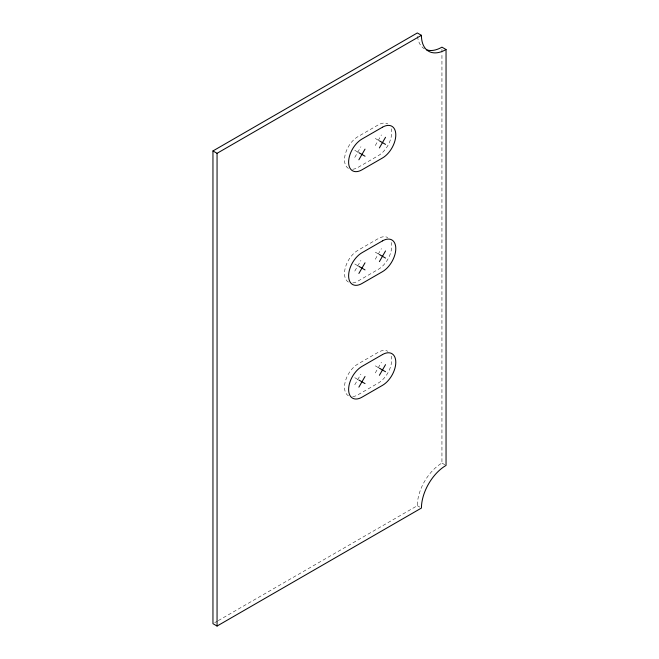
<?xml version="1.0" encoding="UTF-8"?>
<svg xmlns="http://www.w3.org/2000/svg" width="659" height="659" viewBox="0 0 659 659"><rect width="100%" height="100%" fill="white"/><g stroke="black" fill="none" stroke-linecap="round" stroke-linejoin="round"><path stroke-width="0.49" stroke-dasharray="3.29 2.47" d="M354.773 157.41L360.926 146.751M375.284 145.565L381.437 134.914M354.773 271.096L360.926 260.437M375.284 259.251L381.437 248.591M354.773 384.782L360.926 374.123M375.284 372.936L381.437 362.277M214.735 622.656L217.396 621.116M218.286 620.605L417.328 505.692A34.812 20.099 -60 0 1 441.942 463.055L441.942 53.338M375.284 138.464L380.663 141.57M354.773 150.301L360.152 153.415M375.284 252.15L380.663 255.255M354.773 263.987L360.152 267.101M375.284 365.836L380.663 368.941M354.773 377.673L360.152 380.787M441.942 463.055L446.044 465.427M417.328 505.692L419.791 507.109M441.942 49.219L441.942 52.308M424.536 48.881A34.812 20.099 -60 0 1 417.402 35.108M352.746 396.619A18.856 10.882 -60 0 0 357.845 394.848L378.357 383.003A18.856 10.882 -60 0 0 391.232 356.189M348.422 395.779A18.856 10.882 -60 0 1 345.53 380.671A18.856 10.882 -60 0 1 357.845 364.056L378.357 352.211A18.856 10.882 -60 0 1 387.789 351.28M352.746 169.248A18.856 10.882 -60 0 0 357.845 167.477L378.357 155.631A18.856 10.882 -60 0 0 391.232 128.818M348.422 168.407A18.856 10.882 -60 0 1 345.53 153.3A18.856 10.882 -60 0 1 357.845 136.685L378.357 124.848A18.856 10.882 -60 0 1 387.789 123.908M352.746 282.933A18.856 10.882 -60 0 0 357.845 281.162L378.357 269.317A18.856 10.882 -60 0 0 391.232 242.504M348.422 282.093A18.856 10.882 -60 0 1 345.53 266.986A18.856 10.882 -60 0 1 357.845 250.371L378.357 238.533A18.856 10.882 -60 0 1 387.789 237.594"/><path stroke-width="0.99" d="M358.875 159.783L365.028 149.123M379.386 147.937L385.54 137.278M358.875 273.46L365.028 262.809M379.386 261.623L385.54 250.964M358.875 387.146L365.028 376.487M379.386 375.309L385.54 364.649M212.956 150.944L417.328 32.95L421.43 35.322A34.812 20.099 -60 0 0 446.044 49.532L446.044 465.427A34.812 20.099 -60 0 0 421.43 508.056L217.058 626.05L212.956 623.678L212.956 150.944L217.058 153.308L421.43 35.322M446.044 49.532L441.942 47.16A34.812 20.099 -60 0 1 426.307 49.722M379.386 140.828L385.54 144.387M358.875 152.674L365.028 156.224M379.386 254.514L385.54 258.073M358.875 266.36L365.028 269.91M379.386 368.2L385.54 371.75M358.875 380.045L365.028 383.596M217.058 153.308L217.058 626.05M382.459 127.212L361.948 139.057A18.856 10.882 -60 0 0 348.619 162.147A18.856 10.882 -60 0 0 361.948 169.841L382.459 158.003A18.856 10.882 -60 0 0 395.795 134.914A18.856 10.882 -60 0 0 382.459 127.212M382.459 240.897L361.948 252.743A18.856 10.882 -60 0 0 348.619 275.833A18.856 10.882 -60 0 0 361.948 283.527L382.459 271.689A18.856 10.882 -60 0 0 395.795 248.591A18.856 10.882 -60 0 0 382.459 240.897M382.459 354.583L361.948 366.42A18.856 10.882 -60 0 0 348.619 389.518A18.856 10.882 -60 0 0 361.948 397.212L382.459 385.375A18.856 10.882 -60 0 0 395.795 362.277A18.856 10.882 -60 0 0 382.459 354.583"/></g></svg>
